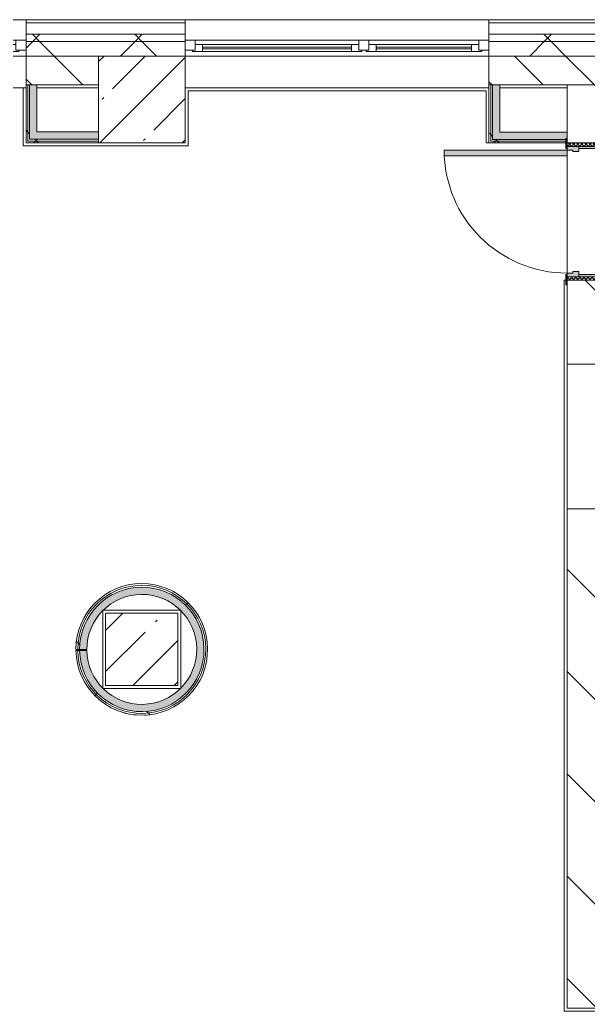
# Model space of a CAD drawing. Header units: millimetres. Extents: x -4185 to 186529, y -8553 to 29097.
# Drawn here: x 107136 to 111064, y 20500 to 27350 of the extents above; entities that cross this region are included whole.
import ezdxf

# ---------------------------------------------------------------- set-up
doc = ezdxf.new("R2010")
doc.units = ezdxf.units.MM
for name, color, linetype, lineweight, true_color in [('A-DOOR-3', 7, 'Continuous', 5, 0xaaaaaa), ('A-DOOR-4', 7, 'Continuous', 5, 0xe2e2e2), ('A-DOOR-FRAM-2', 7, 'Continuous', 5, 0xe2e2e2), ('A-DOOR-FRAM-3', 7, 'Continuous', 5, 0xaaaaaa), ('A-FLOR-1', 7, 'Continuous', 5, 0xaaaaaa), ('I-WALL-1', 7, 'Continuous', 5, 0xe7e7e7), ('I-WALL-2', 7, 'Continuous', 9, 0xe7e7e7)]:
    doc.layers.add(name, color=color, linetype=linetype, lineweight=lineweight, true_color=true_color)
for name, color, linetype, lineweight in [('A-GLAZ-2', 7, 'Continuous', 5), ('A-WALL', 7, 'Continuous', 9), ('A-WALL-2', 7, 'Continuous', 5), ('I-WALL-3', 7, 'Continuous', 5), ('S-COLS-2', 7, 'Continuous', 5)]:
    doc.layers.add(name, color=color, linetype=linetype, lineweight=lineweight)
pattern_1 = [(45, (59518.7, 0), (-353.5534, 353.5534), []), (135, (59518.7, 0), (-353.5534, -353.5534), [])]
pattern_2 = [(45, (59518.7, 0), (-530.33, 530.33), []), (135, (59518.7, 0), (-530.33, -530.33), [])]

# ---------------------------------------------------------------- blocks, each defined once
blk = doc.blocks.new('BSC_Колонна _Прямоугольная - 500х500-V203-1_10_1_птичка')
at = {"layer": 'S-COLS-2'}
h = blk.add_hatch(dxfattribs=at)
h.set_pattern_fill('FP_163', color=256, style=0, pattern_type=2)
h.set_pattern_definition([(45, (-48460, -23000), (-285.123, 285.123), []), (45, (-48174.88, -23000), (-285.123, 285.123), [504.031, -100.806, 16.764, -84.042])])
h.paths.add_polyline_path([(-250, -250), (250, -250), (250, 250), (-250, 250), (-250, 67)])
for p, q in [((250, 250), (-250, 250)), ((-250, 250), (-250, -250)), ((250, -250), (250, 250)), ((-250, -250), (250, -250))]:
    blk.add_line(p, q, dxfattribs=at)
blk = doc.blocks.new('120_Окно_СКБ_2Ст - 120_Окно_СКБ_2Ст 3100х2500 _мал_створка слева_-22273855-1_10_1_птичка')
at = {"layer": 'A-GLAZ-2'}
for p, q in [((-1550, -75), (-1550, -5)), ((-1550, -5), (-1480, -5)), ((1550, -5), (-1550, -5)), ((-1480, -5), (-1480, -75)), ((650, -35), (-1480, -35)), ((-1480, -35), (-1480, -75)), ((-1430, -85), (-1430, -35)), ((-1430, -55), (600, -55)), ((600, -65), (-1430, -65)), ((600, -85), (600, -35)), ((650, -75), (650, -5)), ((650, -5), (720, -5)), ((650, -75), (650, -35)), ((720, -5), (720, -75)), ((1480, -35), (720, -35)), ((720, -35), (720, -75)), ((770, -85), (770, -35)), ((770, -55), (1430, -55)), ((1430, -65), (770, -65)), ((1430, -85), (1430, -35)), ((1480, -75), (1480, -5)), ((1480, -5), (1550, -5)), ((1480, -75), (1480, -35)), ((1550, -5), (1550, -75)), ((-1480, -75), (-1550, -75)), ((-1550, -75), (-1500, -75)), ((-1480, -75), (-1500, -75)), ((-1500, -75), (-1500, -85)), ((-1500, -85), (670, -85)), ((670, -85), (-1500, -85)), ((720, -75), (650, -75)), ((670, -75), (650, -75)), ((670, -75), (700, -75)), ((670, -85), (670, -75)), ((720, -75), (700, -75)), ((700, -75), (700, -85)), ((700, -85), (1500, -85)), ((1500, -85), (700, -85)), ((1550, -75), (1480, -75)), ((1500, -75), (1480, -75)), ((1500, -75), (1550, -75)), ((1500, -85), (1500, -75))]:
    blk.add_line(p, q, dxfattribs=at)
blk = doc.blocks.new('120_Окно_СКБ_2Ст - 120_Окно_СКБ_2Ст 2100х2400 _мал створка справа_-19092174-1_10_1_птичка')
at = {"layer": 'A-GLAZ-2'}
for p, q in [((-1050, -75), (-1050, -5)), ((-1050, -5), (-980, -5)), ((1050, -5), (-1050, -5)), ((-980, -5), (-980, -75)), ((150, -35), (-980, -35)), ((-980, -35), (-980, -75)), ((-930, -85), (-930, -35)), ((-930, -55), (100, -55)), ((100, -65), (-930, -65)), ((100, -85), (100, -35)), ((150, -75), (150, -5)), ((150, -5), (220, -5)), ((150, -75), (150, -35)), ((220, -5), (220, -75)), ((980, -35), (220, -35)), ((220, -35), (220, -75)), ((270, -85), (270, -35)), ((270, -55), (930, -55)), ((930, -65), (270, -65)), ((930, -85), (930, -35)), ((980, -75), (980, -5)), ((980, -5), (1050, -5)), ((980, -75), (980, -35)), ((1050, -5), (1050, -75)), ((-980, -75), (-1050, -75)), ((-1050, -75), (-1000, -75)), ((-980, -75), (-1000, -75)), ((-1000, -75), (-1000, -85)), ((-1000, -85), (170, -85)), ((170, -85), (-1000, -85)), ((220, -75), (150, -75)), ((170, -75), (150, -75)), ((170, -75), (200, -75)), ((170, -85), (170, -75)), ((220, -75), (200, -75)), ((200, -75), (200, -85)), ((200, -85), (1000, -85)), ((1000, -85), (200, -85)), ((1050, -75), (980, -75)), ((1000, -75), (980, -75)), ((1000, -75), (1050, -75)), ((1000, -85), (1000, -75))]:
    blk.add_line(p, q, dxfattribs=at)
blk = doc.blocks.new('110_Дверь_СКБ_1Ст_Внутренняя1 - Д-26л 950х2100 EIW30-32941023-1_10_1_птичка')
at = {"layer": 'A-DOOR-3'}
h = blk.add_hatch(dxfattribs=at)
h.set_pattern_fill('FP_112', color=256, style=0, pattern_type=2)
h.set_pattern_definition([(135, (1826.41, 164.685), (-14.14214, -14.14214), []), (225, (1826.41, 164.685), (14.14214, -14.14214), [])])
h.paths.add_polyline_path([(462.5, 100), (467.5, -100), (487.5, -100), (487.5, 100), (467.5, 100)])
at = {"layer": 'A-DOOR-4'}
h = blk.add_hatch(color=256, dxfattribs=at)
h.paths.add_polyline_path([(-437.5, 92.9), (-437.5, 20), (-402.5, 20), (-407.2, 60), (-412.5, 65.8), (-412.5, 100), (-437.5, 94.9), (-437.5, 94)])
h.paths.add_polyline_path([(427.5, 44), (427.5, 20), (462.5, 20), (462.5, 100), (437.5, 100), (437.5, 60), (427.5, 60)])
at = {"layer": 'A-DOOR-FRAM-2'}
for points in [[(397.5, 100), (437.5, 100), (437.5, 950), (397.5, 950), (397.5, 120)], [(-492.5, 102.9), (-492.5, 100), (-422.5, 100), (-422.5, 108), (-492.5, 108)], [(447.5, 108), (447.5, 100), (517.5, 100), (517.5, 108), (462.5, 108)], [(-437.5, -100), (-422.5, -100), (-422.5, 20), (-437.5, 20)], [(447.5, -100), (462.5, -100), (462.5, 20), (447.5, 20)], [(-492.5, -100), (-492.5, -108), (-422.5, -108), (-422.5, -100), (-462.5, -100)], [(447.5, -100), (447.5, -108), (517.5, -108), (517.5, -100), (462.5, -100)]]:
    blk.add_hatch(color=256, dxfattribs=at).paths.add_polyline_path(points)
at = {"layer": 'A-DOOR-FRAM-3'}
h = blk.add_hatch(dxfattribs=at)
h.set_pattern_fill('FP_113', color=256, style=0, pattern_type=2)
h.set_pattern_definition([(45, (-296.384, 164.685), (-14.1421, 14.1421), []), (135, (-296.384, 164.685), (-14.1421, -14.1421), [])])
h.paths.add_polyline_path([(-462.5, -100), (-437.5, -100), (-443.3, 100), (-462.5, 100)])
at = {"layer": 'A-DOOR-3'}
for p, q in [((437.5, 950), (397.5, 950)), ((397.5, 950), (397.5, 100)), ((437.5, 100), (437.5, 950)), ((397.5, 100), (437.5, 100))]:
    blk.add_line(p, q, dxfattribs=at)
blk.add_arc((437.5, 100), 850, 90, 180, dxfattribs=at)
at = {"layer": 'A-DOOR-FRAM-3'}
for p, q in [((-422.5, 108), (-492.5, 108)), ((-492.5, 108), (-492.5, 100)), ((-492.5, 100), (-422.5, 100)), ((-437.5, 100), (-462.5, 100)), ((-462.5, 100), (-462.5, -100)), ((-412.5, 100), (-437.5, 100)), ((-437.5, 100), (-437.5, 20)), ((-437.5, -100), (-437.5, 100)), ((-422.5, 100), (-437.5, 100)), ((-437.5, 100), (-437.5, 99)), ((-437.5, 99), (-422.5, 99)), ((-422.5, 100), (-422.5, 108)), ((-422.5, 99), (-422.5, 100)), ((-412.5, 60), (-412.5, 100)), ((437.5, 100), (437.5, 60)), ((462.5, 100), (437.5, 100)), ((517.5, 108), (447.5, 108)), ((447.5, 108), (447.5, 100)), ((462.5, 100), (447.5, 100)), ((447.5, 100), (447.5, 99)), ((447.5, 100), (517.5, 100)), ((447.5, 99), (462.5, 99)), ((462.5, 20), (462.5, 100)), ((487.5, 100), (462.5, 100)), ((462.5, 100), (462.5, -100)), ((462.5, 99), (462.5, 100)), ((487.5, -100), (487.5, 100)), ((517.5, 100), (517.5, 108)), ((-437.5, 20), (-402.5, 20)), ((-422.5, 20), (-437.5, 20)), ((-437.5, 20), (-437.5, -100)), ((-422.5, -100), (-422.5, 20)), ((-402.5, 60), (-412.5, 60)), ((-402.5, 20), (-402.5, 60)), ((437.5, 60), (427.5, 60)), ((427.5, 60), (427.5, 20)), ((427.5, 20), (462.5, 20)), ((462.5, 20), (447.5, 20)), ((447.5, 20), (447.5, -100)), ((462.5, -100), (462.5, 20)), ((-422.5, -100), (-492.5, -100)), ((-492.5, -100), (-492.5, -108)), ((-492.5, -108), (-422.5, -108)), ((-462.5, -100), (-437.5, -100)), ((-437.5, -100), (-422.5, -100)), ((-422.5, -108), (-422.5, -100)), ((447.5, -100), (462.5, -100)), ((517.5, -100), (447.5, -100)), ((447.5, -100), (447.5, -108)), ((447.5, -108), (517.5, -108)), ((462.5, -100), (487.5, -100)), ((517.5, -108), (517.5, -100))]:
    blk.add_line(p, q, dxfattribs=at)
blk = doc.blocks.new('DOR_Проход в стене_Прямоугольный - 1000x1500-23441848-1_10_1_птичка')
at = {"layer": 'A-DOOR-3'}
for p, q in [((500, 100), (-500, 100)), ((500, -100), (-500, -100))]:
    blk.add_line(p, q, dxfattribs=at)

msp = doc.modelspace()

# ---------------------------------------------------------------- hatches: boundary and pattern name
at = {"layer": 'A-WALL-2'}
h = msp.add_hatch(dxfattribs=at)
h.set_pattern_fill('FP_109', color=256, style=0, pattern_type=2)
h.set_pattern_definition(pattern_1)
h.paths.add_polyline_path([(142943.8, 27200), (144488.7, 27200), (144488.7, 27250), (139868.7, 27250), (139868.7, 27200), (142743.8, 27200)])
h.paths.add_polyline_path([(130328.7, 27200), (130328.7, 27250), (127728.7, 27250), (127728.7, 27200), (129828.7, 27200)])
h.paths.add_polyline_path([(126278.7, 27200), (126628.7, 27200), (126628.7, 27250), (125678.7, 27250), (125678.7, 27200)])
h.paths.add_polyline_path([(132428.7, 27200), (133768.7, 27200), (133768.7, 27250), (132428.7, 27250), (132428.7, 27210)])
h.paths.add_polyline_path([(136768.7, 27200), (136768.7, 27250), (135868.7, 27250), (135868.7, 27200), (136268.7, 27200)])
h.paths.add_polyline_path([(117223.7, 27200), (117223.7, 27250), (116378.7, 27250), (116378.7, 27200)])
h.paths.add_polyline_path([(119810.8, 27200), (120578.7, 27200), (120578.7, 27250), (119523.7, 27250), (119523.7, 27200)])
h.paths.add_polyline_path([(108278.7, 27200), (108278.7, 27250), (107178.7, 27250), (107178.7, 27200), (107678.7, 27200)])
h.paths.add_polyline_path([(114278.7, 27200), (114278.7, 27250), (113378.7, 27250), (113378.7, 27200), (114233.9, 27200)])
h.paths.add_polyline_path([(111278.7, 27200), (111278.7, 27250), (110378.7, 27250), (110378.7, 27200)])
h.paths.add_polyline_path([(104078.7, 27200), (104078.7, 27250), (101678.7, 27250), (101678.7, 27200), (103080.2, 27200)])
h = msp.add_hatch(dxfattribs=at)
h.set_pattern_fill('FP_109', color=256, style=0, pattern_type=2)
h.set_pattern_definition(pattern_1)
h.paths.add_polyline_path([(102278.7, 27100), (104078.7, 27100), (104078.7, 27200), (101678.7, 27200), (101678.7, 27100)])
h.paths.add_polyline_path([(120278.7, 27100), (120578.7, 27100), (120578.7, 27200), (119523.7, 27200), (119523.7, 27100), (119810.8, 27100)])
h.paths.add_polyline_path([(143618.7, 27100), (144488.7, 27100), (144484.1, 27200), (139868.7, 27198.1), (139868.7, 27100), (142943.8, 27100)])
h.paths.add_polyline_path([(110918.7, 27100), (111278.7, 27100), (111278.7, 27200), (110378.7, 27200), (110378.7, 27100)])
h.paths.add_polyline_path([(113378.7, 27100), (114278.7, 27100), (114278.7, 27200), (113378.7, 27200), (113378.7, 27140)])
h.paths.add_polyline_path([(107378.7, 27100), (108278.7, 27100), (108278.7, 27200), (107178.7, 27200), (107178.7, 27100)])
h.paths.add_polyline_path([(126596.7, 27100), (126596.7, 27102), (126596.7, 27110), (126628.7, 27110), (126628.7, 27200), (125678.7, 27200), (125678.7, 27100), (126578.7, 27100)])
h.paths.add_polyline_path([(117223.7, 27100), (117223.7, 27200), (116378.7, 27200), (116378.7, 27100), (116868.7, 27100)])
h.paths.add_polyline_path([(136268.7, 27100), (136768.7, 27100), (136768.7, 27200), (135868.7, 27200), (135868.7, 27100)])
h.paths.add_polyline_path([(127760.7, 27100), (130328.7, 27100), (130328.7, 27200), (127728.7, 27200), (127728.7, 27110), (127760.7, 27110), (127760.7, 27102), (127728.7, 27100)])
h.paths.add_polyline_path([(133058.7, 27100), (133768.7, 27100), (133768.7, 27200), (132428.7, 27200), (132428.7, 27100)])
h = msp.add_hatch(dxfattribs=at)
h.set_pattern_fill('FP_91', color=256, style=0, pattern_type=2)
h.set_pattern_definition([(135, (59518.68, 0), (-176.7767, -176.7767), [])])
h.paths.add_polyline_path([(116868.7, 26900), (117223.7, 26900), (117223.7, 27100), (116378.7, 27100), (116378.7, 26900)])
h.paths.add_polyline_path([(102278.7, 26900), (104078.7, 26900), (104078.7, 27100), (102278.7, 27100), (102278.7, 27061.4)])
h.paths.add_polyline_path([(110516, 26900), (111278.7, 26900), (111278.7, 27100), (110378.7, 27100), (110378.7, 26900)])
h.paths.add_polyline_path([(113378.7, 26900), (113678.7, 26900), (113678.7, 27100), (113378.7, 27100), (113378.7, 26969.4)])
h.paths.add_polyline_path([(140168.7, 26900), (140168.7, 27100), (139868.7, 27100), (139868.7, 26900)])
h.paths.add_polyline_path([(120278.7, 26900), (120578.7, 26900), (120578.7, 27100), (120278.7, 27100), (120278.7, 26953.9)])
h.paths.add_polyline_path([(136268.7, 26900), (136268.7, 27100), (135868.7, 27100), (135868.7, 26900), (135946.9, 26900)])
h.paths.add_polyline_path([(126578.7, 26900), (126578.7, 27100), (126278.7, 27100), (126278.7, 26900)])
h.paths.add_polyline_path([(119523.7, 26900), (119678.7, 26900), (119678.7, 27100), (119523.7, 27100), (119523.7, 26936.5)])
h.paths.add_polyline_path([(127724.7, 26900), (129828.7, 26900), (129828.7, 27100), (127724.7, 27100), (127724.7, 27091.3)])
h.paths.add_polyline_path([(133768.7, 26900), (133768.7, 27100), (133558.7, 27100), (133558.7, 26900)])
h.paths.add_polyline_path([(133058.7, 26900), (133058.7, 27100), (132428.7, 27100), (132428.7, 26900)])
h.paths.add_polyline_path([(107178.7, 26900), (107678.7, 26900), (107678.7, 27100), (107178.7, 27100), (107178.7, 27079.6)])
at = {"layer": 'I-WALL-1'}
for points in [[(107253.7, 26525), (107253.7, 26900), (107203.7, 26900), (107203.7, 26525)], [(107253.7, 26525), (107678.7, 26525), (107678.7, 26575), (107253.7, 26575)], [(107966.6, 22570.2), (108039.2, 22574.3), (108110.1, 22590.6), (108192.4, 22628.2), (108253, 22670.4), (108309, 22726.9), (108352.7, 22790.9), (108381.9, 22855), (108395.9, 22895.9), (108407.4, 22969.6), (108402, 23067), (108393.8, 23112), (108369, 23180.3), (108319.7, 23259.9), (108280.1, 23305.7), (108220.7, 23354.3), (108154.8, 23391.1), (108084.1, 23415.7), (108010.6, 23427.6), (107926, 23425.2), (107861.8, 23412.3), (107793, 23386.2), (107727.6, 23347.2), (107693.8, 23322.1), (107643.6, 23269.4), (107603, 23209.1), (107573.1, 23142.8), (107554.4, 23067), (107550.1, 23000), (107598.7, 23000.8), (107604.8, 23067.6), (107622.8, 23133.1), (107669.5, 23218.3), (107713.4, 23270), (107752.1, 23303.9), (107816.9, 23342.4), (107886.4, 23367.1), (107958.4, 23377.9), (108010.6, 23377.5), (108084.1, 23363.6), (108154.8, 23335), (108192.4, 23313.5), (108248.7, 23266), (108287, 23221.5), (108319.7, 23167.7), (108344.1, 23104.3), (108356.8, 23037.6), (108356.8, 22965.9), (108341.9, 22891.4), (108316, 22827.1), (108288.6, 22780.2), (108228.7, 22715.5), (108167.2, 22671.8), (108110.1, 22644.9), (108039.2, 22626.4), (108001.1, 22620.7), (107933.2, 22622.7), (107866.8, 22636.8), (107800.2, 22664.9), (107727.6, 22716.7), (107696.8, 22745.2), (107655.9, 22799.4), (107622.2, 22870.8), (107606.1, 22925.2), (107598.7, 22992.8), (107548.8, 22991.8), (107556.3, 22919.5), (107580.6, 22839.5), (107625.4, 22757.6), (107654.8, 22718.1), (107727.6, 22652.8), (107786.6, 22617), (107841.9, 22593.6), (107894.4, 22578.3), (107933.2, 22574)]]:
    msp.add_hatch(color=256, dxfattribs=at).paths.add_polyline_path(points)
at = {"layer": 'I-WALL-2'}
for points in [[(110453.7, 26524), (110453.7, 26900), (110403.7, 26900), (110403.7, 26524)], [(110638.2, 26524), (110910.7, 26524), (110910.7, 26530), (110918.7, 26530), (110918.7, 26574), (110453.7, 26574), (110453.7, 26524), (110516, 26524)]]:
    msp.add_hatch(color=256, dxfattribs=at).paths.add_polyline_path(points)
at = {"layer": 'I-WALL-3'}
h = msp.add_hatch(dxfattribs=at)
h.set_pattern_fill('FP_201', color=256, style=0, pattern_type=2)
h.set_pattern_definition(pattern_2)
h.paths.add_polyline_path([(107178.7, 26500), (107191.2, 26500), (107191.2, 26900), (107178.7, 26900), (107178.7, 26512.5)])
h = msp.add_hatch(dxfattribs=at)
h.set_pattern_fill('FP_201', color=256, style=0, pattern_type=2)
h.set_pattern_definition(pattern_2)
h.paths.add_polyline_path([(107191.2, 26512.5), (107203.7, 26516.4), (107203.7, 26900), (107191.2, 26900), (107191.2, 26516.4)])
h = msp.add_hatch(dxfattribs=at)
h.set_pattern_fill('FP_201', color=256, style=0, pattern_type=2)
h.set_pattern_definition(pattern_2)
h.paths.add_polyline_path([(110378.7, 26499), (110391.2, 26500), (110391.2, 26900), (110378.7, 26900), (110378.7, 26500)])
h = msp.add_hatch(dxfattribs=at)
h.set_pattern_fill('FP_201', color=256, style=0, pattern_type=2)
h.set_pattern_definition(pattern_2)
h.paths.add_polyline_path([(110391.2, 26511.5), (110403.7, 26511.5), (110403.7, 26900), (110391.2, 26900), (110391.2, 26539.9)])
h = msp.add_hatch(dxfattribs=at)
h.set_pattern_fill('FP_108', color=256, style=0, pattern_type=2)
h.set_pattern_definition([(135, (59518.7, 0), (-353.5534, -353.5534), [])])
h.paths.add_polyline_path([(110918.7, 20520), (111118.7, 20520), (111118.7, 23970), (110918.7, 23970), (110918.7, 20521.7)])
h.paths.add_polyline_path([(111118.7, 24970), (111118.7, 25550), (110918.7, 25550), (110918.7, 24970)])
h.paths.add_polyline_path([(111118.7, 26500), (111118.7, 26900), (110918.7, 26895.5), (110918.7, 26500), (111011.5, 26500)])
h = msp.add_hatch(dxfattribs=at)
h.set_pattern_fill('FP_201', color=256, style=0, pattern_type=2)
h.set_pattern_definition(pattern_2)
h.paths.add_polyline_path([(107678.7, 26500), (107678.7, 26512.5), (107191.2, 26509.4), (107191.2, 26500), (107669.5, 26500)])
h = msp.add_hatch(dxfattribs=at)
h.set_pattern_fill('FP_201', color=256, style=0, pattern_type=2)
h.set_pattern_definition(pattern_2)
h.paths.add_polyline_path([(107579, 26512.5), (107678.7, 26516.4), (107678.7, 26525), (107203.7, 26525), (107203.7, 26512.5), (107572.3, 26512.5)])
h = msp.add_hatch(dxfattribs=at)
h.set_pattern_fill('FP_201', color=256, style=0, pattern_type=2)
h.set_pattern_definition(pattern_2)
h.paths.add_polyline_path([(110516, 26499), (110910.7, 26500), (110910.7, 26511.5), (110391.2, 26508.4), (110391.2, 26499), (110453.7, 26499)])
h = msp.add_hatch(dxfattribs=at)
h.set_pattern_fill('FP_201', color=256, style=0, pattern_type=2)
h.set_pattern_definition(pattern_2)
h.paths.add_polyline_path([(110832.6, 26511.5), (110910.7, 26511.7), (110910.7, 26524), (110403.7, 26524), (110403.7, 26511.5), (110516, 26511.5)])
h = msp.add_hatch(dxfattribs=at)
h.set_pattern_fill('FP_201', color=256, style=0, pattern_type=2)
h.set_pattern_definition(pattern_2)
h.paths.add_polyline_path([(107947.7, 22546.1), (108041, 22550.5), (108117.3, 22568), (108192.4, 22600), (108252.9, 22638.7), (108301.8, 22681.1), (108348.1, 22735.9), (108383.9, 22794.2), (108411.8, 22861.9), (108428.5, 22934.1), (108432.1, 23021), (108418.1, 23112), (108393.8, 23182.4), (108361.3, 23243.5), (108319.2, 23299.8), (108257.6, 23357.5), (108199.1, 23396.3), (108140.9, 23423.8), (108084.3, 23442.3), (108010.9, 23453.6), (107920.7, 23450.1), (107855.1, 23437.1), (107787.7, 23412.3), (107709.9, 23365.5), (107658.8, 23322.1), (107603, 23254), (107573.1, 23204.3), (107542.5, 23124.8), (107529.2, 23067), (107525.2, 23000), (107536.2, 23000), (107549.3, 23100.9), (107573.1, 23173.2), (107603, 23231.4), (107643.6, 23287.5), (107693.8, 23337.6), (107752.1, 23379.4), (107844.4, 23420), (107886.4, 23432.5), (107958.4, 23442), (108061.2, 23433.2), (108136.2, 23411.9), (108198.9, 23382.1), (108262.6, 23337.4), (108317.5, 23282.2), (108359.6, 23222.2), (108391.6, 23154.7), (108411.7, 23083), (108419.2, 23040.4), (108414.8, 22934.8), (108397, 22860.7), (108372.4, 22801.1), (108337.6, 22743.1), (108290.9, 22687.8), (108228.7, 22636.4), (108166.9, 22600.8), (108094.8, 22574.3), (108016, 22560.5), (107933.2, 22561.4), (107866.8, 22573.4), (107796, 22598.6), (107727.6, 22637.5), (107673.6, 22681.4), (107622.2, 22740.4), (107593.2, 22783.7), (107556.3, 22873.3), (107543.4, 22923.3), (107531.2, 22991.5), (107523.8, 22991.3), (107531.4, 22916.6), (107564.2, 22816), (107596.2, 22756.1), (107648.8, 22688.9), (107700, 22642.2), (107759.1, 22603.1), (107824.5, 22573.3), (107891.9, 22554.5), (107947.1, 22546.2)])
h = msp.add_hatch(dxfattribs=at)
h.set_pattern_fill('FP_201', color=256, style=0, pattern_type=2)
h.set_pattern_definition(pattern_2)
h.paths.add_polyline_path([(107966.3, 22557.7), (108068.3, 22568.2), (108142.4, 22590.6), (108207.5, 22623), (108271.6, 22670.4), (108308.5, 22706.2), (108351.8, 22763.3), (108385.6, 22827.1), (108411.3, 22913.2), (108419.9, 22966.8), (108414.6, 23067), (108401.5, 23127.4), (108369, 23205.5), (108331.4, 23265.2), (108280.1, 23322.2), (108211.3, 23374.6), (108154.8, 23404.5), (108084.1, 23428.4), (108010.6, 23440), (107936.3, 23439.1), (107859.9, 23424.8), (107789.4, 23398.4), (107727.6, 23362.8), (107669.5, 23314.6), (107619.4, 23255.9), (107579, 23186.3), (107554.8, 23122), (107541.9, 23067), (107536.2, 23000), (107548.7, 23000), (107561.3, 23097.4), (107579, 23155.9), (107619.4, 23233.6), (107651, 23277.3), (107706.3, 23331.4), (107773.7, 23376.4), (107832.3, 23403.2), (107886.4, 23420), (107958.4, 23429.5), (108061.2, 23420.5), (108125.9, 23402.5), (108192.4, 23371.5), (108248.7, 23333), (108300.2, 23283.6), (108345.2, 23222.2), (108378.3, 23154.7), (108393.8, 23112), (108406.8, 23037.6), (108406.8, 22963.4), (108394.9, 22892.9), (108372.4, 22827.1), (108322.8, 22744.5), (108291.8, 22705.4), (108228.7, 22651.2), (108167.2, 22614.4), (108096.2, 22587.4), (108021.9, 22573.3), (107933.2, 22574), (107864.8, 22586.9), (107800.2, 22610.4), (107733.3, 22648.8), (107691.8, 22680.7), (107639.2, 22737.9), (107596.2, 22806.6), (107575.7, 22850.2), (107556.3, 22919.5), (107544, 22991.7), (107536.3, 22991.6), (107550.1, 22895.5), (107575.9, 22820.4), (107607, 22762.1), (107648.8, 22706.5), (107700, 22657.3), (107778.7, 22607), (107849.6, 22578.3), (107894.4, 22565.8), (107965.5, 22557.8)])
at = {"layer": 'S-COLS-2'}
h = msp.add_hatch(dxfattribs=at)
h.set_pattern_fill('FP_90', color=256, style=0, pattern_type=2)
h.set_pattern_definition([(45, (59518.7, 0), (-285.123, 285.123), []), (45, (59803.8, 0), (-285.123, 285.123), [504.031, -100.806, 16.764, -84.042])])
h.paths.add_polyline_path([(107936.3, 26500), (108278.7, 26500), (108278.7, 27100), (107678.7, 27100), (107678.7, 26500), (107727.6, 26500)])

# ---------------------------------------------------------------- linework, layer by layer
at = {"layer": 'A-FLOR-1'}
for p, q in [((107158.7, 26480), (107158.7, 26880)), ((110358.7, 26860), (108298.7, 26860)), ((108298.7, 26860), (108298.7, 26480)), ((110358.7, 26500), (110358.7, 26860)), ((108298.7, 26480), (107158.7, 26480)), ((110379.7, 26500), (110358.7, 26500)), ((110898.7, 20500), (110898.7, 25550)), ((110898.7, 25550), (110910.7, 25550)), ((107708.7, 23265.4), (107708.7, 22734.2)), ((108245.1, 23270), (107713.4, 23270)), ((108248.7, 22733.3), (108248.7, 23266)), ((107713.2, 22730), (108245.8, 22730)), ((117428.7, 20500), (110898.7, 20500))]:
    msp.add_line(p, q, dxfattribs=at)
for start, end in [(180, 180.91321), (245.51396, 246.83006), (253.98466, 256.37721), (262.7207, 265.92436), (272.48204, 275.47151)]:
    msp.add_arc((107978.7, 22998.6), 453.6, start, end, dxfattribs=at)
at = {"layer": 'A-WALL'}
for p, q in [((108278.7, 27330), (107178.7, 27330)), ((111278.7, 27330), (110378.7, 27330)), ((108278.7, 27250), (107178.7, 27250)), ((108278.7, 27200), (107178.7, 27200)), ((111278.7, 27250), (110378.7, 27250)), ((111278.7, 27200), (110378.7, 27200)), ((107678.7, 27100), (107178.7, 27100)), ((107178.7, 27100), (107678.7, 27100)), ((111278.7, 27100), (110378.7, 27100)), ((110378.7, 27100), (111278.7, 27100)), ((107191.2, 26900), (107191.2, 26512.5)), ((107203.7, 26900), (107203.7, 26525)), ((110391.2, 26511.5), (110391.2, 26900)), ((110403.7, 26524), (110403.7, 26900)), ((111118.7, 26900), (110918.7, 26900)), ((107191.2, 26512.5), (107678.7, 26512.5)), ((107203.7, 26525), (107678.7, 26525)), ((110910.7, 26511.5), (110391.2, 26511.5)), ((110910.7, 26524), (110403.7, 26524))]:
    msp.add_line(p, q, dxfattribs=at)
for radius in [442.5, 430]:
    msp.add_arc((107978.7, 23000), radius, 181.09218, 180, dxfattribs=at)
at = {"layer": 'A-WALL-2'}
for p, q in [((101678.7, 27350), (111278.7, 27350)), ((107178.7, 27350), (107178.7, 27100)), ((108278.7, 27100), (108278.7, 27350)), ((110378.7, 27350), (110378.7, 27100)), ((107178.7, 27100), (104078.7, 27100)), ((107178.7, 27100), (107178.7, 26900)), ((107678.7, 26900), (107678.7, 27100)), ((110378.7, 27100), (107678.7, 27100)), ((110378.7, 27100), (110378.7, 26900)), ((107253.7, 26900), (107678.7, 26900)), ((110453.7, 26900), (110918.7, 26900))]:
    msp.add_line(p, q, dxfattribs=at)
at = {"layer": 'I-WALL-3'}
for p, q in [((104078.7, 27100), (107178.7, 27100)), ((108278.7, 27100), (110378.7, 27100)), ((107179.3, 26880), (102298.7, 26880)), ((107253.7, 26900), (107178.7, 26900)), ((107178.7, 26900), (107178.7, 26500)), ((107253.7, 26575), (107253.7, 26900)), ((107678.7, 26880), (107253.7, 26880)), ((110378.7, 26880), (108278.7, 26880)), ((110378.7, 26900), (110378.7, 26499)), ((110453.7, 26900), (110378.7, 26900)), ((110453.7, 26574), (110453.7, 26900)), ((110918.7, 26880), (110453.7, 26880)), ((110918.7, 26900), (110918.7, 26530)), ((107678.7, 26575), (107253.7, 26575)), ((107678.7, 26500), (107678.7, 26575)), ((110918.7, 26574), (110453.7, 26574)), ((110918.7, 26530), (110918.7, 26574)), ((107178.7, 26500), (107678.7, 26500)), ((110378.7, 26499), (110910.7, 26499)), ((110918.7, 25600), (110918.7, 26410)), ((110918.7, 25520), (110918.7, 20520)), ((110918.7, 24970), (111118.7, 24970)), ((115368.7, 23970), (110918.7, 23970)), ((107523.7, 23000), (107598.7, 23000)), ((107598.7, 22992.8), (107523.8, 22991.3)), ((110918.7, 20520), (117448.7, 20520))]:
    msp.add_line(p, q, dxfattribs=at)
for radius in [455, 380]:
    msp.add_arc((107978.7, 23000), radius, 181.09218, 180, dxfattribs=at)
at = {"layer": 'S-COLS-2'}
for p, q in [((108278.7, 27100), (107678.7, 27100)), ((107678.7, 27100), (107678.7, 26900)), ((108278.7, 26500), (108278.7, 27100)), ((107678.7, 26900), (107678.7, 26500)), ((107678.7, 26500), (108278.7, 26500))]:
    msp.add_line(p, q, dxfattribs=at)

# ---------------------------------------------------------------- block references
at = {"layer": 'A-DOOR-3', "rotation": 89.9999999999999}
for name, p in [('110_Дверь_СКБ_1Ст_Внутренняя1 - Д-26л 950х2100 EIW30-32941023-1_10_1_птичка', (111018.7, 26012.5)), ('DOR_Проход в стене_Прямоугольный - 1000x1500-23441848-1_10_1_птичка', (111018.7, 24470))]:
    msp.add_blockref(name, p, dxfattribs=at)
at = {"layer": 'A-GLAZ-2'}
for name, p in [('120_Окно_СКБ_2Ст - 120_Окно_СКБ_2Ст 3100х2500 _мал_створка слева_-22273855-1_10_1_птичка', (105628.7, 27215)), ('120_Окно_СКБ_2Ст - 120_Окно_СКБ_2Ст 2100х2400 _мал створка справа_-19092174-1_10_1_птичка', (109328.7, 27215))]:
    msp.add_blockref(name, p, dxfattribs=at)
at = {"layer": 'S-COLS-2'}
msp.add_blockref('BSC_Колонна _Прямоугольная - 500х500-V203-1_10_1_птичка', (107978.7, 23000), dxfattribs=at)

doc.saveas('drawing.dxf')
